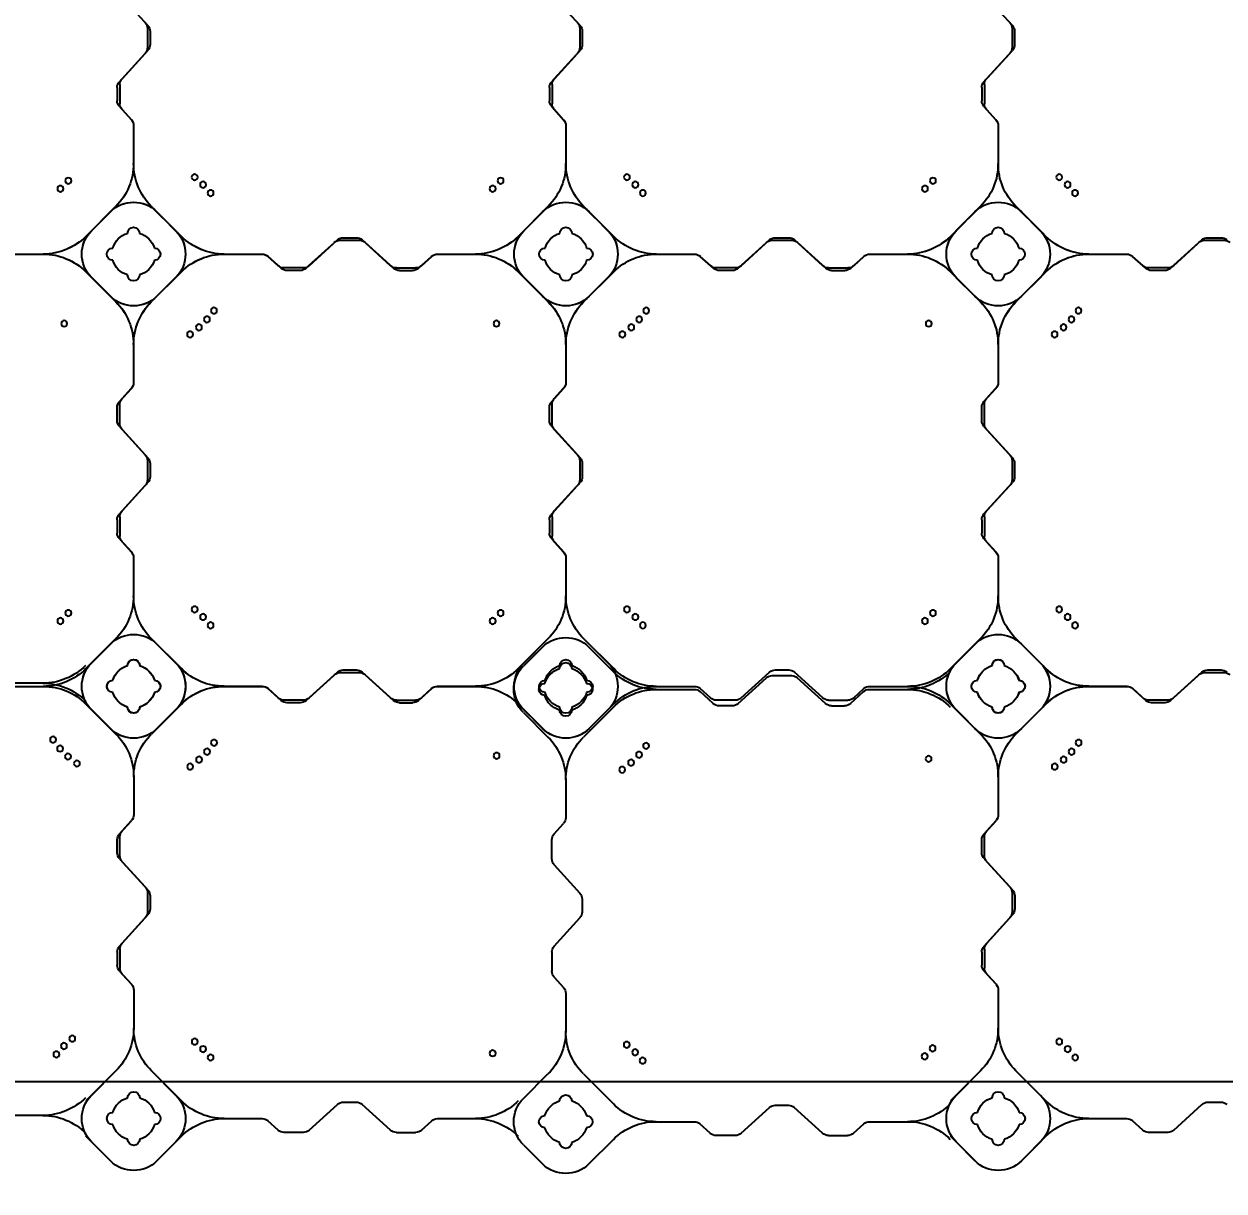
# Model space of a CAD drawing. Header units: millimetres. Extents: x -1612139 to -1260738, y 1141106 to 1536160.
# Drawn here: x -1320646 to -1319258, y 1253728 to 1255078 of the extents above; entities that cross this region are included whole.
import ezdxf

# ---------------------------------------------------------------- set-up
doc = ezdxf.new("R2010")
doc.units = ezdxf.units.MM
doc.header["$LTSCALE"] = 10
doc.layers.get('0').update_dxf_attribs({"linetype": 'CONTINUOUS'})
doc.layers.get('DEFPOINTS').update_dxf_attribs({"linetype": 'CONTINUOUS'})
doc.layers.add('W-FLOAT_BOWL浮筒', color=253, linetype='CONTINUOUS')
doc.styles.add('STANDARD_T3', font='simplex.shx', dxfattribs={"width": 0.7, "bigfont": 'gbcbig.shx'})
doc.dimstyles.new('W&&200', dxfattribs={"dimtxt": 700, "dimasz": 200, "dimexe": 500, "dimexo": 600, "dimgap": 200, "dimtad": 1, "dimdec": 0, "dimzin": 0, "dimdsep": 46, "dimtxsty": 'STANDARD_T3', "dimcen": 0.09, "dimclrd": 1, "dimclre": 1, "dimclrt": 7, "dimazin": 2, "dimtfac": 1, "dimtdec": 0, "dimtix": 1, "dimtmove": 2, "dimatfit": 3, "dimfxl": 100, "dimtolj": 1, "dimtzin": 0, "dimarcsym": 0})

# ---------------------------------------------------------------- blocks, each defined once
blk = doc.blocks.new('蓝色')
at = {"layer": 'W-FLOAT_BOWL浮筒', "color": 5}
for p, q in [((12479.5, 1549.2), (12451.2, 1520.9)), ((12457.5, 1527.3), (12479.4, 1549.2)), ((12533.2, 1549.2), (12555.2, 1527.3)), ((12533.2, 1549.2), (12561.5, 1520.9)), ((12979.5, 1549.2), (12951.2, 1520.9)), ((12957.5, 1527.3), (12979.4, 1549.2)), ((13033.2, 1549.2), (13055.2, 1527.3)), ((13033.2, 1549.2), (13061.5, 1520.9)), ((13479.5, 1549.2), (13451.2, 1520.9)), ((13457.5, 1527.3), (13479.4, 1549.2)), ((13533.2, 1549.2), (13555.2, 1527.3)), ((13533.2, 1549.2), (13561.5, 1520.9)), ((12673.5, 1513.8), (12661.6, 1503)), ((12702.5, 1516.4), (12680.2, 1516.4)), ((12709.2, 1513.8), (12742, 1484)), ((12803.5, 1513.8), (12770.7, 1484)), ((12810.2, 1516.4), (12832.5, 1516.4)), ((12839.2, 1513.8), (12851.1, 1503)), ((13173.5, 1513.8), (13161.6, 1503)), ((13202.5, 1516.4), (13180.2, 1516.4)), ((13209.2, 1513.8), (13242, 1484)), ((13303.5, 1513.8), (13270.7, 1484)), ((13310.2, 1516.4), (13332.5, 1516.4)), ((13339.2, 1513.8), (13351.1, 1503)), ((13673.5, 1513.8), (13661.6, 1503)), ((13702.5, 1516.4), (13680.2, 1516.4)), ((13709.2, 1513.8), (13742, 1484)), ((12357.8, 1500.4), (12401.6, 1500.4)), ((12610.9, 1500.4), (12654.9, 1500.4)), ((12857.8, 1500.4), (12901.6, 1500.4)), ((13110.9, 1500.4), (13154.9, 1500.4)), ((13357.8, 1500.4), (13401.6, 1500.4)), ((13610.9, 1500.4), (13654.9, 1500.4)), ((12485.8, 1445.1), (12451.1, 1479.9)), ((12457.5, 1473.5), (12485.8, 1445.2)), ((12526.8, 1445.1), (12561.6, 1479.9)), ((12555.2, 1473.5), (12526.8, 1445.2)), ((12748.7, 1481.4), (12764, 1481.4)), ((12985.8, 1445.1), (12951.1, 1479.9)), ((12957.5, 1473.5), (12985.8, 1445.2)), ((13026.8, 1445.1), (13061.6, 1479.9)), ((13055.2, 1473.5), (13026.8, 1445.2)), ((13248.7, 1481.4), (13264, 1481.4)), ((13485.8, 1445.1), (13451.1, 1479.9)), ((13457.5, 1473.5), (13485.8, 1445.2)), ((13526.8, 1445.1), (13561.6, 1479.9)), ((13555.2, 1473.5), (13526.8, 1445.2)), ((13748.7, 1481.4), (13764, 1481.4)), ((12506.3, 1351.6), (12506.3, 1395.8)), ((12506.3, 1351.8), (12506.3, 1395.8)), ((13006.3, 1351.6), (13006.3, 1395.8)), ((13006.3, 1351.8), (13006.3, 1395.8)), ((13506.3, 1351.6), (13506.3, 1395.8)), ((13506.3, 1351.8), (13506.3, 1395.8)), ((12489.9, 1329.7), (12503.7, 1344.9)), ((12492.9, 1333.2), (12503.7, 1345.1)), ((12989.9, 1329.7), (13003.7, 1344.9)), ((12992.9, 1333.2), (13003.7, 1345.1)), ((13489.9, 1329.7), (13503.7, 1344.9)), ((13492.9, 1333.2), (13503.7, 1345.1)), ((12487.3, 1307.7), (12487.3, 1323)), ((12490.3, 1304.2), (12490.3, 1326.5)), ((12987.3, 1307.7), (12987.3, 1323)), ((12990.3, 1304.2), (12990.3, 1326.5)), ((13487.3, 1307.7), (13487.3, 1323)), ((13490.3, 1304.2), (13490.3, 1326.5)), ((12489.9, 1301), (12519.7, 1268.2)), ((12492.9, 1297.5), (12522.7, 1264.7)), ((12989.9, 1301), (13019.7, 1268.2)), ((12992.9, 1297.5), (13022.7, 1264.7)), ((13489.9, 1301), (13519.7, 1268.2)), ((13492.9, 1297.5), (13522.7, 1264.7)), ((12522.3, 1239.2), (12522.3, 1261.5)), ((12525.3, 1242.7), (12525.3, 1258)), ((13022.3, 1239.2), (13022.3, 1261.5)), ((13025.3, 1242.7), (13025.3, 1258)), ((13522.3, 1239.2), (13522.3, 1261.5)), ((13525.3, 1242.7), (13525.3, 1258)), ((12492.9, 1203.2), (12522.7, 1236)), ((12992.9, 1203.2), (13022.7, 1236)), ((13492.9, 1203.2), (13522.7, 1236)), ((12489.9, 1199.7), (12519.7, 1232.5)), ((12989.9, 1199.7), (13019.7, 1232.5)), ((13489.9, 1199.7), (13519.7, 1232.5)), ((12490.3, 1196.5), (12490.3, 1174.2)), ((12990.3, 1196.5), (12990.3, 1174.2)), ((13490.3, 1196.5), (13490.3, 1174.2)), ((12487.3, 1193), (12487.3, 1177.7)), ((12987.3, 1193), (12987.3, 1177.7)), ((13487.3, 1193), (13487.3, 1177.7)), ((12489.9, 1171), (12503.7, 1155.8)), ((12492.9, 1167.5), (12503.7, 1155.6)), ((12989.9, 1171), (13003.7, 1155.8)), ((12992.9, 1167.5), (13003.7, 1155.6)), ((13489.9, 1171), (13503.7, 1155.8)), ((13492.9, 1167.5), (13503.7, 1155.6)), ((12506.3, 1105.1), (12506.3, 1149.1)), ((12506.3, 1105.1), (12506.3, 1148.9)), ((13006.3, 1105.1), (13006.3, 1149.1)), ((13006.3, 1105.1), (13006.3, 1148.9)), ((13506.3, 1105.1), (13506.3, 1149.1)), ((13506.3, 1105.1), (13506.3, 1148.9)), ((12451.1, 1020.9), (12485.8, 1055.6)), ((12457.5, 1027.2), (12485.8, 1055.5)), ((12561.6, 1020.9), (12526.8, 1055.6)), ((12555.2, 1027.2), (12526.8, 1055.5)), ((12951.1, 1020.9), (12985.8, 1055.6)), ((12957.5, 1027.2), (12985.8, 1055.5)), ((13061.6, 1020.9), (13026.8, 1055.6)), ((13055.2, 1027.2), (13026.8, 1055.5)), ((13451.1, 1020.9), (13485.8, 1055.6)), ((13457.5, 1027.2), (13485.8, 1055.5)), ((13561.6, 1020.9), (13526.8, 1055.6)), ((13555.2, 1027.2), (13526.8, 1055.5)), ((12479.5, 1049.2), (12451.2, 1020.9)), ((12457.5, 1027.3), (12479.4, 1049.2)), ((12533.2, 1049.2), (12555.2, 1027.3)), ((12533.2, 1049.2), (12561.5, 1020.9)), ((12979.5, 1049.2), (12951.2, 1020.9)), ((12957.5, 1027.3), (12979.4, 1049.2)), ((13033.2, 1049.2), (13055.2, 1027.3)), ((13033.2, 1049.2), (13061.5, 1020.9)), ((13479.5, 1049.2), (13451.2, 1020.9)), ((13457.5, 1027.3), (13479.4, 1049.2)), ((13533.2, 1049.2), (13555.2, 1027.3)), ((13533.2, 1049.2), (13561.5, 1020.9)), ((12673.5, 1013.8), (12661.6, 1003)), ((12677, 1016.8), (12661.8, 1003)), ((12702.5, 1016.4), (12680.2, 1016.4)), ((12699, 1019.4), (12683.7, 1019.4)), ((12705.7, 1016.8), (12738.5, 987)), ((12709.2, 1013.8), (12742, 984)), ((12803.5, 1013.8), (12770.7, 984)), ((12807, 1016.8), (12774.2, 987)), ((12810.2, 1016.4), (12832.5, 1016.4)), ((12813.7, 1019.4), (12829, 1019.4)), ((12835.7, 1016.8), (12850.9, 1003)), ((12839.2, 1013.8), (12851.1, 1003)), ((13173.5, 1013.8), (13161.6, 1003)), ((13177, 1016.8), (13161.8, 1003)), ((13202.5, 1016.4), (13180.2, 1016.4)), ((13199, 1019.4), (13183.7, 1019.4)), ((13205.7, 1016.8), (13238.5, 987)), ((13209.2, 1013.8), (13242, 984)), ((13303.5, 1013.8), (13270.7, 984)), ((13307, 1016.8), (13274.2, 987)), ((13310.2, 1016.4), (13332.5, 1016.4)), ((13313.7, 1019.4), (13329, 1019.4)), ((13335.7, 1016.8), (13350.9, 1003)), ((13339.2, 1013.8), (13351.1, 1003)), ((13673.5, 1013.8), (13661.6, 1003)), ((13677, 1016.8), (13661.8, 1003)), ((13702.5, 1016.4), (13680.2, 1016.4)), ((13699, 1019.4), (13683.7, 1019.4)), ((13705.7, 1016.8), (13738.5, 987)), ((13709.2, 1013.8), (13742, 984)), ((12357.6, 1000.4), (12401.6, 1000.4)), ((12357.8, 1000.4), (12401.6, 1000.4)), ((12610.9, 1000.4), (12654.9, 1000.4)), ((12610.9, 1000.4), (12655.1, 1000.4)), ((12857.6, 1000.4), (12901.6, 1000.4)), ((12857.8, 1000.4), (12901.6, 1000.4)), ((13110.9, 1000.4), (13154.9, 1000.4)), ((13110.9, 1000.4), (13155.1, 1000.4)), ((13357.6, 1000.4), (13401.6, 1000.4)), ((13357.8, 1000.4), (13401.6, 1000.4)), ((13610.9, 1000.4), (13654.9, 1000.4)), ((13610.9, 1000.4), (13655.1, 1000.4)), ((12485.8, 945.1), (12451.1, 979.9)), ((12479.5, 951.6), (12451.2, 979.9)), ((12457.5, 973.5), (12485.8, 945.2)), ((12479.4, 951.6), (12457.5, 973.5)), ((12526.8, 945.1), (12561.6, 979.9)), ((12555.2, 973.5), (12526.8, 945.2)), ((12533.2, 951.6), (12561.5, 979.9)), ((12555.2, 973.5), (12533.2, 951.6)), ((12745.2, 984.4), (12767.5, 984.4)), ((12748.7, 981.4), (12764, 981.4)), ((12985.8, 945.1), (12951.1, 979.9)), ((12979.5, 951.6), (12951.2, 979.9)), ((12957.5, 973.5), (12985.8, 945.2)), ((12979.4, 951.6), (12957.5, 973.5)), ((13026.8, 945.1), (13061.6, 979.9)), ((13055.2, 973.5), (13026.8, 945.2)), ((13033.2, 951.6), (13061.5, 979.9)), ((13055.2, 973.5), (13033.2, 951.6)), ((13245.2, 984.4), (13267.5, 984.4)), ((13248.7, 981.4), (13264, 981.4)), ((13485.8, 945.1), (13451.1, 979.9)), ((13479.5, 951.6), (13451.2, 979.9)), ((13457.5, 973.5), (13485.8, 945.2)), ((13479.4, 951.6), (13457.5, 973.5)), ((13526.8, 945.1), (13561.6, 979.9)), ((13555.2, 973.5), (13526.8, 945.2)), ((13533.2, 951.6), (13561.5, 979.9)), ((13555.2, 973.5), (13533.2, 951.6)), ((13745.2, 984.4), (13767.5, 984.4)), ((13748.7, 981.4), (13764, 981.4)), ((12506.3, 851.6), (12506.3, 895.8)), ((12506.3, 851.8), (12506.3, 895.8)), ((13006.3, 851.6), (13006.3, 895.8)), ((13006.3, 851.8), (13006.3, 895.8)), ((13506.3, 851.6), (13506.3, 895.8)), ((13506.3, 851.8), (13506.3, 895.8)), ((12489.9, 829.7), (12503.7, 844.9)), ((12492.9, 833.2), (12503.7, 845.1)), ((12989.9, 829.7), (13003.7, 844.9)), ((12992.9, 833.2), (13003.7, 845.1)), ((13489.9, 829.7), (13503.7, 844.9)), ((13492.9, 833.2), (13503.7, 845.1)), ((12487.3, 807.7), (12487.3, 823)), ((12490.3, 804.2), (12490.3, 826.5)), ((12987.3, 807.7), (12987.3, 823)), ((12990.3, 804.2), (12990.3, 826.5)), ((13487.3, 807.7), (13487.3, 823)), ((13490.3, 804.2), (13490.3, 826.5)), ((12489.9, 801), (12519.7, 768.2)), ((12492.9, 797.5), (12522.7, 764.7)), ((12989.9, 801), (13019.7, 768.2)), ((12992.9, 797.5), (13022.7, 764.7)), ((13489.9, 801), (13519.7, 768.2)), ((13492.9, 797.5), (13522.7, 764.7)), ((12522.3, 739.2), (12522.3, 761.5)), ((12525.3, 742.7), (12525.3, 758)), ((13022.3, 739.2), (13022.3, 761.5)), ((13025.3, 742.7), (13025.3, 758)), ((13522.3, 739.2), (13522.3, 761.5)), ((13525.3, 742.7), (13525.3, 758)), ((12492.9, 703.2), (12522.7, 736)), ((12992.9, 703.2), (13022.7, 736)), ((13492.9, 703.2), (13522.7, 736))]:
    blk.add_line(p, q, dxfattribs=at)
for centre in [(12595.3, 1429.8), (13095.3, 1429.8), (13595.3, 1429.8), (12421.6, 1424.8), (12430.8, 1415.6), (12586.6, 1420.1), (12921.6, 1424.8), (12930.8, 1415.6), (13086.6, 1420.1), (13421.6, 1424.8), (13430.8, 1415.6), (13586.6, 1420.1), (12576.9, 1411.4), (13076.9, 1411.4), (13576.9, 1411.4), (12571.6, 1093.3), (13071.6, 1093.3), (13571.6, 1093.3), (12426, 1080.7), (12581.9, 1085.1), (12926, 1080.7), (13081.9, 1085.1), (13426, 1080.7), (13581.9, 1085.1), (12591.1, 1075.9), (12599.2, 1065.7), (13091.1, 1075.9), (13099.2, 1065.7), (13591.1, 1075.9), (13599.2, 1065.7), (12595.3, 929.8), (13095.3, 929.8), (13595.3, 929.8), (12421.6, 924.8), (12430.8, 915.6), (12586.6, 920.1), (12921.6, 924.8), (12930.8, 915.6), (13086.6, 920.1), (13421.6, 924.8), (13430.8, 915.6), (13586.6, 920.1), (12576.9, 911.4), (13076.9, 911.4), (13576.9, 911.4)]:
    blk.add_circle(centre, 3.5, dxfattribs=at)
for centre, radius, start, end in [((12506.3, 1522.3), 38, 45, 135), ((12506.4, 1522.3), 38, 45, 135), ((13006.3, 1522.3), 38, 45, 135), ((13006.4, 1522.3), 38, 45, 135), ((13506.3, 1522.3), 38, 45, 135), ((13506.4, 1522.3), 38, 45, 135), ((12484.4, 1500.4), 38, 135, 225), ((12506.3, 1524.4), 7, 0, 180), ((12506.3, 1524.4), 7, 0, 180), ((12528.3, 1500.4), 38, 315, 45), ((12984.4, 1500.4), 38, 135, 225), ((13006.3, 1524.4), 7, 0, 180), ((13006.3, 1524.4), 7, 0, 180), ((13028.3, 1500.4), 38, 315, 45), ((13484.4, 1500.4), 38, 135, 225), ((13506.3, 1524.4), 7, 0, 180), ((13506.3, 1524.4), 7, 0, 180), ((13528.3, 1500.4), 38, 315, 45), ((12401.7, 1570.4), 70, 270, 315), ((12506.3, 1500.4), 25, 106.2602, 163.7398), ((12506.3, 1500.4), 25, 106.2602, 163.7398), ((12506.3, 1500.4), 25, 16.2602, 73.7398), ((12506.3, 1500.4), 25, 16.2602, 73.7398), ((12611, 1570.4), 70, 225, 270), ((12680.2, 1506.4), 10, 90, 132.2737), ((12702.5, 1506.4), 10, 47.7263, 90), ((12810.2, 1506.4), 10, 90, 132.2737), ((12832.5, 1506.4), 10, 47.7263, 90), ((12901.7, 1570.4), 70, 270, 315), ((13006.3, 1500.4), 25, 106.2602, 163.7398), ((13006.3, 1500.4), 25, 106.2602, 163.7398), ((13006.3, 1500.4), 25, 16.2602, 73.7398), ((13006.3, 1500.4), 25, 16.2602, 73.7398), ((13111, 1570.4), 70, 225, 270), ((13180.2, 1506.4), 10, 90, 132.2737), ((13202.5, 1506.4), 10, 47.7263, 90), ((13310.2, 1506.4), 10, 90, 132.2737), ((13332.5, 1506.4), 10, 47.7263, 90), ((13401.7, 1570.4), 70, 270, 315), ((13506.3, 1500.4), 25, 106.2602, 163.7398), ((13506.3, 1500.4), 25, 106.2602, 163.7398), ((13506.3, 1500.4), 25, 16.2602, 73.7398), ((13506.3, 1500.4), 25, 16.2602, 73.7398), ((13611, 1570.4), 70, 225, 270), ((13680.2, 1506.4), 10, 90, 132.2737), ((13702.5, 1506.4), 10, 47.7263, 90), ((12401.6, 1430.4), 70, 45, 90), ((12482.3, 1500.4), 7, 90, 270), ((12482.3, 1500.4), 7, 90, 270), ((12530.3, 1500.4), 7, 270, 90), ((12530.3, 1500.4), 7, 270, 90), ((12611.1, 1430.4), 70, 90, 135), ((12654.9, 1510.4), 10, 270, 312.2737), ((12857.8, 1510.4), 10, 227.7263, 270), ((12901.6, 1430.4), 70, 45, 90), ((12982.3, 1500.4), 7, 90, 270), ((12982.3, 1500.4), 7, 90, 270), ((13030.3, 1500.4), 7, 270, 90), ((13030.3, 1500.4), 7, 270, 90), ((13111.1, 1430.4), 70, 90, 135), ((13154.9, 1510.4), 10, 270, 312.2737), ((13357.8, 1510.4), 10, 227.7263, 270), ((13401.6, 1430.4), 70, 45, 90), ((13482.3, 1500.4), 7, 90, 270), ((13482.3, 1500.4), 7, 90, 270), ((13530.3, 1500.4), 7, 270, 90), ((13530.3, 1500.4), 7, 270, 90), ((13611.1, 1430.4), 70, 90, 135), ((13654.9, 1510.4), 10, 270, 312.2737), ((12506.3, 1500.4), 25, 196.2602, 253.7398), ((12506.3, 1500.4), 25, 196.2602, 253.7398), ((12506.3, 1500.4), 25, 286.2602, 343.7398), ((12506.3, 1500.4), 25, 286.2602, 343.7398), ((13006.3, 1500.4), 25, 196.2602, 253.7398), ((13006.3, 1500.4), 25, 196.2602, 253.7398), ((13006.3, 1500.4), 25, 286.2602, 343.7398), ((13006.3, 1500.4), 25, 286.2602, 343.7398), ((13506.3, 1500.4), 25, 196.2602, 253.7398), ((13506.3, 1500.4), 25, 196.2602, 253.7398), ((13506.3, 1500.4), 25, 286.2602, 343.7398), ((13506.3, 1500.4), 25, 286.2602, 343.7398), ((12506.3, 1476.4), 7, 180, 0), ((12506.3, 1476.4), 7, 180, 0), ((12748.7, 1491.4), 10, 227.7263, 270), ((12764, 1491.4), 10, 270, 312.2737), ((13006.3, 1476.4), 7, 180, 0), ((13006.3, 1476.4), 7, 180, 0), ((13248.7, 1491.4), 10, 227.7263, 270), ((13264, 1491.4), 10, 270, 312.2737), ((13506.3, 1476.4), 7, 180, 0), ((13506.3, 1476.4), 7, 180, 0), ((13748.7, 1491.4), 10, 227.7263, 270), ((13764, 1491.4), 10, 270, 312.2737), ((12436.3, 1395.7), 70, 0, 45), ((12436.3, 1395.7), 70, 0, 45), ((12576.3, 1395.7), 70, 135, 180), ((12576.3, 1395.7), 70, 135, 180), ((12936.3, 1395.7), 70, 0, 45), ((12936.3, 1395.7), 70, 0, 45), ((13076.3, 1395.7), 70, 135, 180), ((13076.3, 1395.7), 70, 135, 180), ((13436.3, 1395.7), 70, 0, 45), ((13436.3, 1395.7), 70, 0, 45), ((13576.3, 1395.7), 70, 135, 180), ((13576.3, 1395.7), 70, 135, 180), ((12496.3, 1351.8), 10, 317.7263, 0), ((12496.3, 1351.6), 10, 317.7263, 0), ((12996.3, 1351.8), 10, 317.7263, 0), ((12996.3, 1351.6), 10, 317.7263, 0), ((13496.3, 1351.8), 10, 317.7263, 0), ((13496.3, 1351.6), 10, 317.7263, 0), ((12500.3, 1326.5), 10, 137.7263, 180), ((13000.3, 1326.5), 10, 137.7263, 180), ((13500.3, 1326.5), 10, 137.7263, 180), ((12497.3, 1323), 10, 137.7263, 180), ((12997.3, 1323), 10, 137.7263, 180), ((13497.3, 1323), 10, 137.7263, 180), ((12497.3, 1307.7), 10, 180, 222.2737), ((12997.3, 1307.7), 10, 180, 222.2737), ((13497.3, 1307.7), 10, 180, 222.2737), ((12500.3, 1304.2), 10, 180, 222.2737), ((13000.3, 1304.2), 10, 180, 222.2737), ((13500.3, 1304.2), 10, 180, 222.2737), ((12512.3, 1261.5), 10, 0, 42.2737), ((12515.3, 1258), 10, 0, 42.2737), ((13012.3, 1261.5), 10, 0, 42.2737), ((13015.3, 1258), 10, 0, 42.2737), ((13512.3, 1261.5), 10, 0, 42.2737), ((13515.3, 1258), 10, 0, 42.2737), ((12512.3, 1239.2), 10, 317.7263, 0), ((12515.3, 1242.7), 10, 317.7263, 0), ((13012.3, 1239.2), 10, 317.7263, 0), ((13015.3, 1242.7), 10, 317.7263, 0), ((13512.3, 1239.2), 10, 317.7263, 0), ((13515.3, 1242.7), 10, 317.7263, 0), ((12497.3, 1193), 10, 137.7263, 180), ((12500.3, 1196.5), 10, 137.7263, 180), ((12997.3, 1193), 10, 137.7263, 180), ((13000.3, 1196.5), 10, 137.7263, 180), ((13497.3, 1193), 10, 137.7263, 180), ((13500.3, 1196.5), 10, 137.7263, 180), ((12497.3, 1177.7), 10, 180, 222.2737), ((12500.3, 1174.2), 10, 180, 222.2737), ((12997.3, 1177.7), 10, 180, 222.2737), ((13000.3, 1174.2), 10, 180, 222.2737), ((13497.3, 1177.7), 10, 180, 222.2737), ((13500.3, 1174.2), 10, 180, 222.2737), ((12496.3, 1149.1), 10, 0, 42.2737), ((12496.3, 1148.9), 10, 0, 42.2737), ((12996.3, 1149.1), 10, 0, 42.2737), ((12996.3, 1148.9), 10, 0, 42.2737), ((13496.3, 1149.1), 10, 0, 42.2737), ((13496.3, 1148.9), 10, 0, 42.2737), ((12436.3, 1105.1), 70, 315, 0), ((12436.3, 1105), 70, 315, 0), ((12576.3, 1105.1), 70, 180, 225), ((12576.3, 1105), 70, 180, 225), ((12936.3, 1105.1), 70, 315, 0), ((12936.3, 1105), 70, 315, 0), ((13076.3, 1105.1), 70, 180, 225), ((13076.3, 1105), 70, 180, 225), ((13436.3, 1105.1), 70, 315, 0), ((13436.3, 1105), 70, 315, 0), ((13576.3, 1105.1), 70, 180, 225), ((13576.3, 1105), 70, 180, 225), ((12506.3, 1022.3), 38, 45, 135), ((12506.4, 1022.3), 38, 45, 135), ((13006.3, 1022.3), 38, 45, 135), ((13006.4, 1022.3), 38, 45, 135), ((13506.3, 1022.3), 38, 45, 135), ((13506.4, 1022.3), 38, 45, 135), ((12484.4, 1000.4), 38, 135, 225), ((12484.4, 1000.3), 38, 135, 225), ((12506.3, 1024.4), 7, 0, 180), ((12506.3, 1024.4), 7, 0, 180), ((12506.3, 1024.4), 7, 0, 180), ((12506.3, 1024.4), 7, 0, 180), ((12528.3, 1000.4), 38, 315, 45), ((12528.3, 1000.3), 38, 315, 45), ((12984.4, 1000.4), 38, 135, 225), ((12984.4, 1000.3), 38, 135, 225), ((13006.3, 1024.4), 7, 0, 180), ((13006.3, 1024.4), 7, 0, 180), ((13006.3, 1024.4), 7, 0, 180), ((13006.3, 1024.4), 7, 0, 180), ((13028.3, 1000.4), 38, 315, 45), ((13028.3, 1000.3), 38, 315, 45), ((13484.4, 1000.4), 38, 135, 225), ((13484.4, 1000.3), 38, 135, 225), ((13506.3, 1024.4), 7, 0, 180), ((13506.3, 1024.4), 7, 0, 180), ((13506.3, 1024.4), 7, 0, 180), ((13506.3, 1024.4), 7, 0, 180), ((13528.3, 1000.4), 38, 315, 45), ((13528.3, 1000.3), 38, 315, 45), ((12401.6, 1070.4), 70, 270, 315), ((12401.7, 1070.4), 70, 270, 315), ((12506.3, 1000.4), 25, 106.2602, 163.7398), ((12506.3, 1000.4), 25, 106.2602, 163.7398), ((12506.3, 1000.4), 25, 106.2602, 163.7398), ((12506.3, 1000.4), 25, 106.2602, 163.7398), ((12506.3, 1000.4), 25, 16.2602, 73.7398), ((12506.3, 1000.4), 25, 16.2602, 73.7398), ((12506.3, 1000.4), 25, 16.2602, 73.7398), ((12506.3, 1000.4), 25, 16.2602, 73.7398), ((12611, 1070.4), 70, 225, 270), ((12611.1, 1070.4), 70, 225, 270), ((12680.2, 1006.4), 10, 90, 132.2737), ((12683.7, 1009.4), 10, 90, 132.2737), ((12699, 1009.4), 10, 47.7263, 90), ((12702.5, 1006.4), 10, 47.7263, 90), ((12810.2, 1006.4), 10, 90, 132.2737), ((12813.7, 1009.4), 10, 90, 132.2737), ((12829, 1009.4), 10, 47.7263, 90), ((12832.5, 1006.4), 10, 47.7263, 90), ((12901.6, 1070.4), 70, 270, 315), ((12901.7, 1070.4), 70, 270, 315), ((13006.3, 1000.4), 25, 106.2602, 163.7398), ((13006.3, 1000.4), 25, 106.2602, 163.7398), ((13006.3, 1000.4), 25, 106.2602, 163.7398), ((13006.3, 1000.4), 25, 106.2602, 163.7398), ((13006.3, 1000.4), 25, 16.2602, 73.7398), ((13006.3, 1000.4), 25, 16.2602, 73.7398), ((13006.3, 1000.4), 25, 16.2602, 73.7398), ((13006.3, 1000.4), 25, 16.2602, 73.7398), ((13111, 1070.4), 70, 225, 270), ((13111.1, 1070.4), 70, 225, 270), ((13180.2, 1006.4), 10, 90, 132.2737), ((13183.7, 1009.4), 10, 90, 132.2737), ((13199, 1009.4), 10, 47.7263, 90), ((13202.5, 1006.4), 10, 47.7263, 90), ((13310.2, 1006.4), 10, 90, 132.2737), ((13313.7, 1009.4), 10, 90, 132.2737), ((13329, 1009.4), 10, 47.7263, 90), ((13332.5, 1006.4), 10, 47.7263, 90), ((13401.6, 1070.4), 70, 270, 315), ((13401.7, 1070.4), 70, 270, 315), ((13506.3, 1000.4), 25, 106.2602, 163.7398), ((13506.3, 1000.4), 25, 106.2602, 163.7398), ((13506.3, 1000.4), 25, 106.2602, 163.7398), ((13506.3, 1000.4), 25, 106.2602, 163.7398), ((13506.3, 1000.4), 25, 16.2602, 73.7398), ((13506.3, 1000.4), 25, 16.2602, 73.7398), ((13506.3, 1000.4), 25, 16.2602, 73.7398), ((13506.3, 1000.4), 25, 16.2602, 73.7398), ((13611, 1070.4), 70, 225, 270), ((13611.1, 1070.4), 70, 225, 270), ((13680.2, 1006.4), 10, 90, 132.2737), ((13683.7, 1009.4), 10, 90, 132.2737), ((13699, 1009.4), 10, 47.7263, 90), ((13702.5, 1006.4), 10, 47.7263, 90), ((12401.6, 930.4), 70, 45, 90), ((12401.7, 930.4), 70, 45, 90), ((12482.3, 1000.4), 7, 90, 270), ((12482.3, 1000.4), 7, 90, 270), ((12482.3, 1000.4), 7, 90, 270), ((12482.3, 1000.4), 7, 90, 270), ((12530.3, 1000.4), 7, 270, 90), ((12530.3, 1000.4), 7, 270, 90), ((12530.3, 1000.4), 7, 270, 90), ((12530.3, 1000.4), 7, 270, 90), ((12611, 930.4), 70, 90, 135), ((12611.1, 930.4), 70, 90, 135), ((12654.9, 1010.4), 10, 270, 312.2737), ((12655.1, 1010.4), 10, 270, 312.2737), ((12857.6, 1010.4), 10, 227.7263, 270), ((12857.8, 1010.4), 10, 227.7263, 270), ((12901.6, 930.4), 70, 45, 90), ((12901.7, 930.4), 70, 45, 90), ((12982.3, 1000.4), 7, 90, 270), ((12982.3, 1000.4), 7, 90, 270), ((12982.3, 1000.4), 7, 90, 270), ((12982.3, 1000.4), 7, 90, 270), ((13030.3, 1000.4), 7, 270, 90), ((13030.3, 1000.4), 7, 270, 90), ((13030.3, 1000.4), 7, 270, 90), ((13030.3, 1000.4), 7, 270, 90), ((13111, 930.4), 70, 90, 135), ((13111.1, 930.4), 70, 90, 135), ((13154.9, 1010.4), 10, 270, 312.2737), ((13155.1, 1010.4), 10, 270, 312.2737), ((13357.6, 1010.4), 10, 227.7263, 270), ((13357.8, 1010.4), 10, 227.7263, 270), ((13401.6, 930.4), 70, 45, 90), ((13401.7, 930.4), 70, 45, 90), ((13482.3, 1000.4), 7, 90, 270), ((13482.3, 1000.4), 7, 90, 270), ((13482.3, 1000.4), 7, 90, 270), ((13482.3, 1000.4), 7, 90, 270), ((13530.3, 1000.4), 7, 270, 90), ((13530.3, 1000.4), 7, 270, 90), ((13530.3, 1000.4), 7, 270, 90), ((13530.3, 1000.4), 7, 270, 90), ((13611, 930.4), 70, 90, 135), ((13611.1, 930.4), 70, 90, 135), ((13654.9, 1010.4), 10, 270, 312.2737), ((13655.1, 1010.4), 10, 270, 312.2737), ((12506.3, 1000.4), 25, 196.2602, 253.7398), ((12506.3, 1000.4), 25, 196.2602, 253.7398), ((12506.3, 1000.4), 25, 196.2602, 253.7398), ((12506.3, 1000.4), 25, 196.2602, 253.7398), ((12506.3, 1000.4), 25, 286.2602, 343.7398), ((12506.3, 1000.4), 25, 286.2602, 343.7398), ((12506.3, 1000.4), 25, 286.2602, 343.7398), ((12506.3, 1000.4), 25, 286.2602, 343.7398), ((12745.2, 994.4), 10, 227.7263, 270), ((12767.5, 994.4), 10, 270, 312.2737), ((13006.3, 1000.4), 25, 196.2602, 253.7398), ((13006.3, 1000.4), 25, 196.2602, 253.7398), ((13006.3, 1000.4), 25, 196.2602, 253.7398), ((13006.3, 1000.4), 25, 196.2602, 253.7398), ((13006.3, 1000.4), 25, 286.2602, 343.7398), ((13006.3, 1000.4), 25, 286.2602, 343.7398), ((13006.3, 1000.4), 25, 286.2602, 343.7398), ((13006.3, 1000.4), 25, 286.2602, 343.7398), ((13245.2, 994.4), 10, 227.7263, 270), ((13267.5, 994.4), 10, 270, 312.2737), ((13506.3, 1000.4), 25, 196.2602, 253.7398), ((13506.3, 1000.4), 25, 196.2602, 253.7398), ((13506.3, 1000.4), 25, 196.2602, 253.7398), ((13506.3, 1000.4), 25, 196.2602, 253.7398), ((13506.3, 1000.4), 25, 286.2602, 343.7398), ((13506.3, 1000.4), 25, 286.2602, 343.7398), ((13506.3, 1000.4), 25, 286.2602, 343.7398), ((13506.3, 1000.4), 25, 286.2602, 343.7398), ((13745.2, 994.4), 10, 227.7263, 270), ((13767.5, 994.4), 10, 270, 312.2737), ((12506.3, 976.4), 7, 180, 0), ((12506.3, 976.4), 7, 180, 0), ((12506.3, 976.4), 7, 180, 0), ((12506.3, 976.4), 7, 180, 0), ((12748.7, 991.4), 10, 227.7263, 270), ((12764, 991.4), 10, 270, 312.2737), ((13006.3, 976.4), 7, 180, 0), ((13006.3, 976.4), 7, 180, 0), ((13006.3, 976.4), 7, 180, 0), ((13006.3, 976.4), 7, 180, 0), ((13248.7, 991.4), 10, 227.7263, 270), ((13264, 991.4), 10, 270, 312.2737), ((13506.3, 976.4), 7, 180, 0), ((13506.3, 976.4), 7, 180, 0), ((13506.3, 976.4), 7, 180, 0), ((13506.3, 976.4), 7, 180, 0), ((13748.7, 991.4), 10, 227.7263, 270), ((13764, 991.4), 10, 270, 312.2737), ((12506.3, 978.4), 38, 225, 315), ((12506.4, 978.4), 38, 225, 315), ((12436.3, 895.7), 70, 0, 45), ((12436.3, 895.7), 70, 0, 45), ((12576.3, 895.7), 70, 135, 180), ((12576.3, 895.7), 70, 135, 180), ((13006.3, 978.4), 38, 225, 315), ((13006.4, 978.4), 38, 225, 315), ((12936.3, 895.7), 70, 0, 45), ((12936.3, 895.7), 70, 0, 45), ((13076.3, 895.7), 70, 135, 180), ((13076.3, 895.7), 70, 135, 180), ((13506.3, 978.4), 38, 225, 315), ((13506.4, 978.4), 38, 225, 315), ((13436.3, 895.7), 70, 0, 45), ((13436.3, 895.7), 70, 0, 45), ((13576.3, 895.7), 70, 135, 180), ((13576.3, 895.7), 70, 135, 180), ((12496.3, 851.8), 10, 317.7263, 0), ((12496.3, 851.6), 10, 317.7263, 0), ((12996.3, 851.8), 10, 317.7263, 0), ((12996.3, 851.6), 10, 317.7263, 0), ((13496.3, 851.8), 10, 317.7263, 0), ((13496.3, 851.6), 10, 317.7263, 0), ((12500.3, 826.5), 10, 137.7263, 180), ((13000.3, 826.5), 10, 137.7263, 180), ((13500.3, 826.5), 10, 137.7263, 180), ((12497.3, 823), 10, 137.7263, 180), ((12997.3, 823), 10, 137.7263, 180), ((13497.3, 823), 10, 137.7263, 180), ((12497.3, 807.7), 10, 180, 222.2737), ((12997.3, 807.7), 10, 180, 222.2737), ((13497.3, 807.7), 10, 180, 222.2737), ((12500.3, 804.2), 10, 180, 222.2737), ((13000.3, 804.2), 10, 180, 222.2737), ((13500.3, 804.2), 10, 180, 222.2737), ((12512.3, 761.5), 10, 0, 42.2737), ((12515.3, 758), 10, 0, 42.2737), ((13012.3, 761.5), 10, 0, 42.2737), ((13015.3, 758), 10, 0, 42.2737), ((13512.3, 761.5), 10, 0, 42.2737), ((13515.3, 758), 10, 0, 42.2737), ((12512.3, 739.2), 10, 317.7263, 0), ((12515.3, 742.7), 10, 317.7263, 0), ((13012.3, 739.2), 10, 317.7263, 0), ((13015.3, 742.7), 10, 317.7263, 0), ((13512.3, 739.2), 10, 317.7263, 0), ((13515.3, 742.7), 10, 317.7263, 0)]:
    blk.add_arc(centre, radius, start, end, dxfattribs=at)
blk = doc.blocks.new('橙色')
at = {"layer": 'W-FLOAT_BOWL浮筒', "color": 30}
for p, q in [((12973.2, 2548.8), (12944.8, 2520.5)), ((12951.2, 2526.9), (12973.1, 2548.8)), ((13026.8, 2548.8), (13055.2, 2520.5)), ((13026.9, 2548.8), (13048.8, 2526.9)), ((13450.9, 2530.5), (13472.8, 2552.4)), ((13526.5, 2552.4), (13554.9, 2524.1)), ((13973.2, 2548.8), (13944.8, 2520.5)), ((13951.2, 2526.9), (13973.1, 2548.8)), ((14026.8, 2548.8), (14055.2, 2520.5)), ((14026.9, 2548.8), (14048.8, 2526.9)), ((13167.1, 2513.4), (13155.3, 2502.6)), ((13196.1, 2516), (13173.9, 2516)), ((13202.9, 2513.4), (13235.6, 2483.6)), ((13297.1, 2513.4), (13264.4, 2483.6)), ((13303.9, 2516), (13326.1, 2516)), ((13332.9, 2513.4), (13344.7, 2502.6)), ((13666.8, 2517), (13655, 2506.2)), ((13695.8, 2519.6), (13673.6, 2519.6)), ((13702.6, 2517), (13735.3, 2487.2)), ((13796.8, 2517), (13764.1, 2487.2)), ((13803.6, 2519.6), (13825.8, 2519.6)), ((13832.6, 2517), (13844.4, 2506.2)), ((14167.1, 2513.4), (14155.3, 2502.6)), ((14196.1, 2516), (14173.9, 2516)), ((14202.9, 2513.4), (14235.6, 2483.6)), ((13104.6, 2500), (13148.5, 2500)), ((13351.5, 2500), (13395.3, 2500)), ((13604.3, 2503.6), (13648.2, 2503.6)), ((13851.2, 2503.6), (13895, 2503.6)), ((14104.6, 2500), (14148.5, 2500)), ((12895, 2496.4), (12851, 2496.4)), ((13742.1, 2484.6), (13757.3, 2484.6)), ((12979.5, 2444.8), (12944.8, 2479.5)), ((12951.2, 2473.2), (12979.5, 2444.8)), ((13020.5, 2444.8), (13055.2, 2479.5)), ((13048.8, 2473.2), (13020.5, 2444.8)), ((13242.4, 2481), (13257.6, 2481)), ((13450.9, 2476.8), (13479.2, 2448.4)), ((13520.2, 2448.4), (13554.9, 2483.1)), ((13979.5, 2444.8), (13944.8, 2479.5)), ((13951.2, 2473.2), (13979.5, 2444.8)), ((14020.5, 2444.8), (14055.2, 2479.5)), ((14048.8, 2473.2), (14020.5, 2444.8)), ((14242.4, 2481), (14257.6, 2481)), ((13000, 2351.3), (13000, 2395.4)), ((13000, 2351.5), (13000, 2395.4)), ((13499.7, 2355.1), (13499.7, 2399)), ((14000, 2351.3), (14000, 2395.4)), ((14000, 2351.5), (14000, 2395.4)), ((13486.3, 2336.4), (13497.1, 2348.3)), ((12983.6, 2329.4), (12997.4, 2344.5)), ((12986.6, 2332.9), (12997.4, 2344.7)), ((13983.6, 2329.4), (13997.4, 2344.5)), ((13986.6, 2332.9), (13997.4, 2344.7)), ((12981, 2307.4), (12981, 2322.6)), ((12984, 2303.9), (12984, 2326.1)), ((13483.7, 2307.5), (13483.7, 2329.7)), ((13981, 2307.4), (13981, 2322.6)), ((13984, 2303.9), (13984, 2326.1)), ((12983.6, 2300.6), (13013.4, 2267.9)), ((12986.6, 2297.1), (13016.4, 2264.4)), ((13486.3, 2300.7), (13516.1, 2267.9)), ((13983.6, 2300.6), (14013.4, 2267.9)), ((13986.6, 2297.1), (14016.4, 2264.4)), ((13016, 2238.9), (13016, 2261.1)), ((13019, 2242.4), (13019, 2257.6)), ((13518.7, 2246), (13518.7, 2261.2)), ((14016, 2238.9), (14016, 2261.1)), ((14019, 2242.4), (14019, 2257.6)), ((12986.6, 2202.9), (13016.4, 2235.6)), ((13486.3, 2206.4), (13516.1, 2239.2)), ((13986.6, 2202.9), (14016.4, 2235.6)), ((12983.6, 2199.4), (13013.4, 2232.1)), ((13983.6, 2199.4), (14013.4, 2232.1)), ((12984, 2196.1), (12984, 2173.9)), ((13483.7, 2199.7), (13483.7, 2177.5)), ((13984, 2196.1), (13984, 2173.9)), ((12981, 2192.6), (12981, 2177.4)), ((13981, 2192.6), (13981, 2177.4)), ((12983.6, 2170.6), (12997.4, 2155.5)), ((12986.6, 2167.1), (12997.4, 2155.3)), ((13486.3, 2170.7), (13497.1, 2158.8)), ((13983.6, 2170.6), (13997.4, 2155.5)), ((13986.6, 2167.1), (13997.4, 2155.3)), ((13499.7, 2108.3), (13499.7, 2152.1)), ((13000, 2104.7), (13000, 2148.7)), ((13000, 2104.7), (13000, 2148.5)), ((14000, 2104.7), (14000, 2148.7)), ((14000, 2104.7), (14000, 2148.5)), ((12944.8, 2020.5), (12979.5, 2055.2)), ((12951.2, 2026.8), (12979.5, 2055.2)), ((13048.8, 2026.8), (13020.5, 2055.2)), ((13055.2, 2020.5), (13020.5, 2055.2)), ((13450.9, 2030.4), (13479.2, 2058.7)), ((13554.9, 2024.1), (13520.2, 2058.8)), ((13944.8, 2020.5), (13979.5, 2055.2)), ((13951.2, 2026.8), (13979.5, 2055.2)), ((14048.8, 2026.8), (14020.5, 2055.2)), ((14055.2, 2020.5), (14020.5, 2055.2)), ((13170.6, 2016.4), (13155.5, 2002.6)), ((13192.6, 2019), (13177.4, 2019)), ((13199.4, 2016.4), (13232.1, 1986.6)), ((13300.6, 2016.4), (13267.9, 1986.6)), ((13307.4, 2019), (13322.6, 2019)), ((13329.4, 2016.4), (13344.5, 2002.6)), ((13670.3, 2020), (13655.2, 2006.2)), ((13692.3, 2022.6), (13677.1, 2022.6)), ((13699.1, 2020), (13731.8, 1990.2)), ((13800.3, 2020), (13767.6, 1990.2)), ((13807.1, 2022.6), (13822.3, 2022.6)), ((13829.1, 2020), (13844.2, 2006.2)), ((14170.6, 2016.4), (14155.5, 2002.6)), ((14192.6, 2019), (14177.4, 2019)), ((14199.4, 2016.4), (14232.1, 1986.6)), ((13104.6, 2000), (13148.7, 2000)), ((13351.3, 2000), (13395.3, 2000)), ((13604.3, 2003.6), (13648.4, 2003.6)), ((13851, 2003.6), (13895, 2003.6)), ((14104.6, 2000), (14148.7, 2000)), ((12895, 1996.4), (12850.8, 1996.4)), ((13738.6, 1987.6), (13760.8, 1987.6)), ((12973.2, 1951.2), (12944.8, 1979.5)), ((12973.1, 1951.2), (12951.2, 1973.1)), ((13026.8, 1951.2), (13055.2, 1979.5)), ((13048.8, 1973.1), (13026.9, 1951.2)), ((13238.9, 1984), (13261.1, 1984)), ((13472.8, 1954.8), (13450.9, 1976.7)), ((13526.5, 1954.8), (13554.9, 1983.1)), ((13973.2, 1951.2), (13944.8, 1979.5)), ((13973.1, 1951.2), (13951.2, 1973.1)), ((14026.8, 1951.2), (14055.2, 1979.5)), ((14048.8, 1973.1), (14026.9, 1951.2)), ((14238.9, 1984), (14261.1, 1984))]:
    blk.add_line(p, q, dxfattribs=at)
for centre in [(12910.6, 2425.8), (13089, 2429.4), (13588.7, 2433), (13914.9, 2428), (14089, 2429.4), (12919.3, 2416.1), (13080.3, 2419.7), (13415.2, 2424.4), (13570.3, 2414.6), (13580, 2423.3), (13924.1, 2418.8), (14080.3, 2419.7), (12929, 2407.5), (13070.6, 2411), (14070.6, 2411), (13065.3, 2092.9), (13565, 2096.5), (14065.3, 2092.9), (12924, 2081.2), (12934.3, 2089.3), (13075.6, 2084.8), (13419.7, 2080.3), (13575.3, 2088.3), (13584.5, 2079.2), (13919.4, 2083.9), (14075.6, 2084.8), (12914.8, 2072), (13084.8, 2075.6), (13092.9, 2065.3), (13592.6, 2068.9), (14084.8, 2075.6), (14092.9, 2065.3), (12906.7, 2061.7)]:
    blk.add_circle(centre, 3.5, dxfattribs=at)
for centre, radius, start, end in [((13000, 2522), 38, 45, 135), ((13000, 2522), 38, 45, 135), ((13499.7, 2525.5), 38, 45, 135), ((14000, 2522), 38, 45, 135), ((14000, 2522), 38, 45, 135), ((12978, 2500), 38, 135, 225), ((13000, 2524), 7, 0, 180), ((13000, 2524), 7, 0, 180), ((13022, 2500), 38, 315, 45), ((13477.7, 2503.6), 38, 135, 225), ((13499.7, 2503.6), 25, 106.2602, 163.7398), ((13499.7, 2527.6), 7, 0, 180), ((13499.7, 2503.6), 25, 16.2602, 73.7398), ((13978, 2500), 38, 135, 225), ((14000, 2524), 7, 0, 180), ((14000, 2524), 7, 0, 180), ((14022, 2500), 38, 315, 45), ((12894.9, 2566.4), 70, 270, 315), ((13000, 2500), 25, 106.2602, 163.7398), ((13000, 2500), 25, 106.2602, 163.7398), ((13000, 2500), 25, 16.2602, 73.7398), ((13000, 2500), 25, 16.2602, 73.7398), ((13104.7, 2570), 70, 225, 270), ((13173.9, 2506), 10, 90, 132.2737), ((13196.1, 2506), 10, 47.7263, 90), ((13303.9, 2506), 10, 90, 132.2737), ((13326.1, 2506), 10, 47.7263, 90), ((13395.3, 2570), 70, 270, 315), ((13604.4, 2573.6), 70, 225, 270), ((13673.6, 2509.6), 10, 90, 132.2737), ((13695.8, 2509.6), 10, 47.7263, 90), ((13803.6, 2509.6), 10, 90, 132.2737), ((13825.8, 2509.6), 10, 47.7263, 90), ((13895, 2573.6), 70, 270, 315), ((14000, 2500), 25, 106.2602, 163.7398), ((14000, 2500), 25, 106.2602, 163.7398), ((14000, 2500), 25, 16.2602, 73.7398), ((14000, 2500), 25, 16.2602, 73.7398), ((14104.7, 2570), 70, 225, 270), ((14173.9, 2506), 10, 90, 132.2737), ((14196.1, 2506), 10, 47.7263, 90), ((12976, 2500), 7, 90, 270), ((12976, 2500), 7, 90, 270), ((13024, 2500), 7, 270, 90), ((13024, 2500), 7, 270, 90), ((13104.7, 2430), 70, 90, 135), ((13148.5, 2510), 10, 270, 312.2737), ((13351.5, 2510), 10, 227.7263, 270), ((13395.3, 2430), 70, 45, 90), ((13475.7, 2503.6), 7, 90, 270), ((13523.7, 2503.6), 7, 270, 90), ((13604.4, 2433.6), 70, 90, 135), ((13648.2, 2513.6), 10, 270, 312.2737), ((13851.2, 2513.6), 10, 227.7263, 270), ((13895, 2433.6), 70, 45, 90), ((13976, 2500), 7, 90, 270), ((13976, 2500), 7, 90, 270), ((14024, 2500), 7, 270, 90), ((14024, 2500), 7, 270, 90), ((14104.7, 2430), 70, 90, 135), ((14148.5, 2510), 10, 270, 312.2737), ((12894.8, 2426.4), 70, 45, 90), ((13000, 2500), 25, 196.2602, 253.7398), ((13000, 2500), 25, 196.2602, 253.7398), ((13000, 2500), 25, 286.2602, 343.7398), ((13000, 2500), 25, 286.2602, 343.7398), ((13499.7, 2503.6), 25, 196.2602, 253.7398), ((13499.7, 2503.6), 25, 286.2602, 343.7398), ((13742.1, 2494.6), 10, 227.7263, 270), ((13757.3, 2494.6), 10, 270, 312.2737), ((14000, 2500), 25, 196.2602, 253.7398), ((14000, 2500), 25, 196.2602, 253.7398), ((14000, 2500), 25, 286.2602, 343.7398), ((14000, 2500), 25, 286.2602, 343.7398), ((13000, 2476), 7, 180, 0), ((13000, 2476), 7, 180, 0), ((13242.4, 2491), 10, 227.7263, 270), ((13257.6, 2491), 10, 270, 312.2737), ((13499.7, 2479.6), 7, 180, 0), ((14000, 2476), 7, 180, 0), ((14000, 2476), 7, 180, 0), ((14242.4, 2491), 10, 227.7263, 270), ((14257.6, 2491), 10, 270, 312.2737), ((12930, 2395.3), 70, 0, 45), ((12930, 2395.3), 70, 0, 45), ((13070, 2395.3), 70, 135, 180), ((13070, 2395.3), 70, 135, 180), ((13429.7, 2398.9), 70, 0, 45), ((13569.7, 2398.9), 70, 135, 180), ((13930, 2395.3), 70, 0, 45), ((13930, 2395.3), 70, 0, 45), ((14070, 2395.3), 70, 135, 180), ((14070, 2395.3), 70, 135, 180), ((12990, 2351.5), 10, 317.7263, 0), ((12990, 2351.3), 10, 317.7263, 0), ((13489.7, 2355.1), 10, 317.7263, 0), ((13990, 2351.5), 10, 317.7263, 0), ((13990, 2351.3), 10, 317.7263, 0), ((12994, 2326.1), 10, 137.7263, 180), ((13493.7, 2329.7), 10, 137.7263, 180), ((13994, 2326.1), 10, 137.7263, 180), ((12991, 2322.6), 10, 137.7263, 180), ((13991, 2322.6), 10, 137.7263, 180), ((12991, 2307.4), 10, 180, 222.2737), ((13493.7, 2307.5), 10, 180, 222.2737), ((13991, 2307.4), 10, 180, 222.2737), ((12994, 2303.9), 10, 180, 222.2737), ((13994, 2303.9), 10, 180, 222.2737), ((13006, 2261.1), 10, 0, 42.2737), ((13009, 2257.6), 10, 0, 42.2737), ((13508.7, 2261.2), 10, 0, 42.2737), ((14006, 2261.1), 10, 0, 42.2737), ((14009, 2257.6), 10, 0, 42.2737), ((13006, 2238.9), 10, 317.7263, 0), ((13009, 2242.4), 10, 317.7263, 0), ((13508.7, 2246), 10, 317.7263, 0), ((14006, 2238.9), 10, 317.7263, 0), ((14009, 2242.4), 10, 317.7263, 0), ((12991, 2192.6), 10, 137.7263, 180), ((12994, 2196.1), 10, 137.7263, 180), ((13493.7, 2199.7), 10, 137.7263, 180), ((13991, 2192.6), 10, 137.7263, 180), ((13994, 2196.1), 10, 137.7263, 180), ((12991, 2177.4), 10, 180, 222.2737), ((12994, 2173.9), 10, 180, 222.2737), ((13493.7, 2177.5), 10, 180, 222.2737), ((13991, 2177.4), 10, 180, 222.2737), ((13994, 2173.9), 10, 180, 222.2737), ((12990, 2148.7), 10, 0, 42.2737), ((12990, 2148.5), 10, 0, 42.2737), ((13489.7, 2152.1), 10, 0, 42.2737), ((13990, 2148.7), 10, 0, 42.2737), ((13990, 2148.5), 10, 0, 42.2737), ((12930, 2104.7), 70, 315, 0), ((12930, 2104.7), 70, 315, 0), ((13070, 2104.7), 70, 180, 225), ((13070, 2104.7), 70, 180, 225), ((13429.7, 2108.2), 70, 315, 0), ((13569.7, 2108.3), 70, 180, 225), ((13930, 2104.7), 70, 315, 0), ((13930, 2104.7), 70, 315, 0), ((14070, 2104.7), 70, 180, 225), ((14070, 2104.7), 70, 180, 225), ((12978, 2000), 38, 135, 225), ((13000, 2024), 7, 0, 180), ((13000, 2024), 7, 0, 180), ((13022, 2000), 38, 315, 45), ((13477.7, 2003.6), 38, 135, 225), ((13499.7, 2003.6), 25, 106.2602, 163.7398), ((13499.7, 2027.6), 7, 0, 180), ((13499.7, 2003.6), 25, 16.2602, 73.7398), ((13978, 2000), 38, 135, 225), ((14000, 2024), 7, 0, 180), ((14000, 2024), 7, 0, 180), ((14022, 2000), 38, 315, 45), ((12894.8, 2066.4), 70, 270, 315), ((13000, 2000), 25, 106.2602, 163.7398), ((13000, 2000), 25, 106.2602, 163.7398), ((13000, 2000), 25, 16.2602, 73.7398), ((13000, 2000), 25, 16.2602, 73.7398), ((13104.7, 2070), 70, 225, 270), ((13177.4, 2009), 10, 90, 132.2737), ((13192.6, 2009), 10, 47.7263, 90), ((13307.4, 2009), 10, 90, 132.2737), ((13322.6, 2009), 10, 47.7263, 90), ((13395.3, 2070), 70, 270, 315), ((13604.4, 2073.6), 70, 225, 270), ((13677.1, 2012.6), 10, 90, 132.2737), ((13692.3, 2012.6), 10, 47.7263, 90), ((13807.1, 2012.6), 10, 90, 132.2737), ((13822.3, 2012.6), 10, 47.7263, 90), ((13895, 2073.6), 70, 270, 315), ((14000, 2000), 25, 106.2602, 163.7398), ((14000, 2000), 25, 106.2602, 163.7398), ((14000, 2000), 25, 16.2602, 73.7398), ((14000, 2000), 25, 16.2602, 73.7398), ((14104.7, 2070), 70, 225, 270), ((14177.4, 2009), 10, 90, 132.2737), ((14192.6, 2009), 10, 47.7263, 90), ((12976, 2000), 7, 90, 270), ((12976, 2000), 7, 90, 270), ((13024, 2000), 7, 270, 90), ((13024, 2000), 7, 270, 90), ((13104.7, 1930), 70, 90, 135), ((13148.7, 2010), 10, 270, 312.2737), ((13351.3, 2010), 10, 227.7263, 270), ((13395.3, 1930), 70, 45, 90), ((13475.7, 2003.6), 7, 90, 270), ((13523.7, 2003.6), 7, 270, 90), ((13604.4, 1933.6), 70, 90, 135), ((13648.4, 2013.6), 10, 270, 312.2737), ((13851, 2013.6), 10, 227.7263, 270), ((13895, 1933.6), 70, 45, 90), ((13976, 2000), 7, 90, 270), ((13976, 2000), 7, 90, 270), ((14024, 2000), 7, 270, 90), ((14024, 2000), 7, 270, 90), ((14104.7, 1930), 70, 90, 135), ((14148.7, 2010), 10, 270, 312.2737), ((12894.9, 1926.4), 70, 45, 90), ((13000, 2000), 25, 196.2602, 253.7398), ((13000, 2000), 25, 196.2602, 253.7398), ((13000, 2000), 25, 286.2602, 343.7398), ((13000, 2000), 25, 286.2602, 343.7398), ((13238.9, 1994), 10, 227.7263, 270), ((13261.1, 1994), 10, 270, 312.2737), ((13499.7, 2003.6), 25, 196.2602, 253.7398), ((13499.7, 2003.6), 25, 286.2602, 343.7398), ((13738.6, 1997.6), 10, 227.7263, 270), ((13760.8, 1997.6), 10, 270, 312.2737), ((14000, 2000), 25, 196.2602, 253.7398), ((14000, 2000), 25, 196.2602, 253.7398), ((14000, 2000), 25, 286.2602, 343.7398), ((14000, 2000), 25, 286.2602, 343.7398), ((14238.9, 1994), 10, 227.7263, 270), ((14261.1, 1994), 10, 270, 312.2737), ((13000, 1976), 7, 180, 0), ((13000, 1976), 7, 180, 0), ((13499.7, 1979.6), 7, 180, 0), ((14000, 1976), 7, 180, 0), ((14000, 1976), 7, 180, 0), ((13000, 1978), 38, 225, 315), ((13000, 1978), 38, 225, 315), ((13499.7, 1981.6), 38, 225, 315), ((14000, 1978), 38, 225, 315), ((14000, 1978), 38, 225, 315)]:
    blk.add_arc(centre, radius, start, end, dxfattribs=at)
blk = doc.blocks.new('*D183')
at = {"color": 1, "lineweight": -2, "transparency": 16777216}
for p, q in [((-1333518.8, 1271320.9), (-1333518.8, 1271920.9)), ((-1311518.8, 1271320.9), (-1311518.8, 1271920.9)), ((-1333318.8, 1271420.9), (-1311718.8, 1271420.9))]:
    blk.add_line(p, q, dxfattribs=at)
at = {"color": 1, "transparency": 16777216}
for points in [[(-1333318.8, 1271454.3), (-1333318.8, 1271387.6), (-1333518.8, 1271420.9)], [(-1311718.8, 1271454.3), (-1311718.8, 1271387.6), (-1311518.8, 1271420.9)]]:
    blk.add_solid(points, dxfattribs=at)
at = {"layer": 'DEFPOINTS', "color": 0, "transparency": 16777216}
for p in [(-1311518.8, 1271420.9), (-1333518.8, 1256311.5), (-1311518.8, 1253811.5)]:
    blk.add_point(p, dxfattribs=at)
at = {"color": 7, "transparency": 16777216, "insert": (-1321828.2, 1271970.9), "char_height": 700, "attachment_point": 5, "style": 'STANDARD_T3'}
blk.add_mtext('\\A1;22000', dxfattribs=at)

msp = doc.modelspace()

# ---------------------------------------------------------------- linework, layer by layer
msp.add_lwpolyline([(-1339097.9, 1253854.2), (-1274270.1, 1253854.2), (-1274270.1, 1245071.3), (-1339097.9, 1245071.3)], close=True)

# ---------------------------------------------------------------- block references
at = {"xscale": -1, "rotation": 180}
for name, p in [('橙色', (-1333518.8, 1256311.5)), ('蓝色', (-1333025.2, 1255811.8))]:
    msp.add_blockref(name, p, dxfattribs=at)

# ---------------------------------------------------------------- dimensions: what is measured, and where the dimension line sits
dim = msp.add_linear_dim(base=(-1311518.8, 1271420.9), p1=(-1333518.8, 1256311.5), p2=(-1311518.8, 1253811.5), dimstyle='W&&200', override={"dimfxlon": 1})
dim.commit()
dim.dimension.update_dxf_attribs({"geometry": '*D183', "text_midpoint": (-1321828.2, 1271970.9), "dimtype": 160})

doc.saveas('drawing.dxf')
